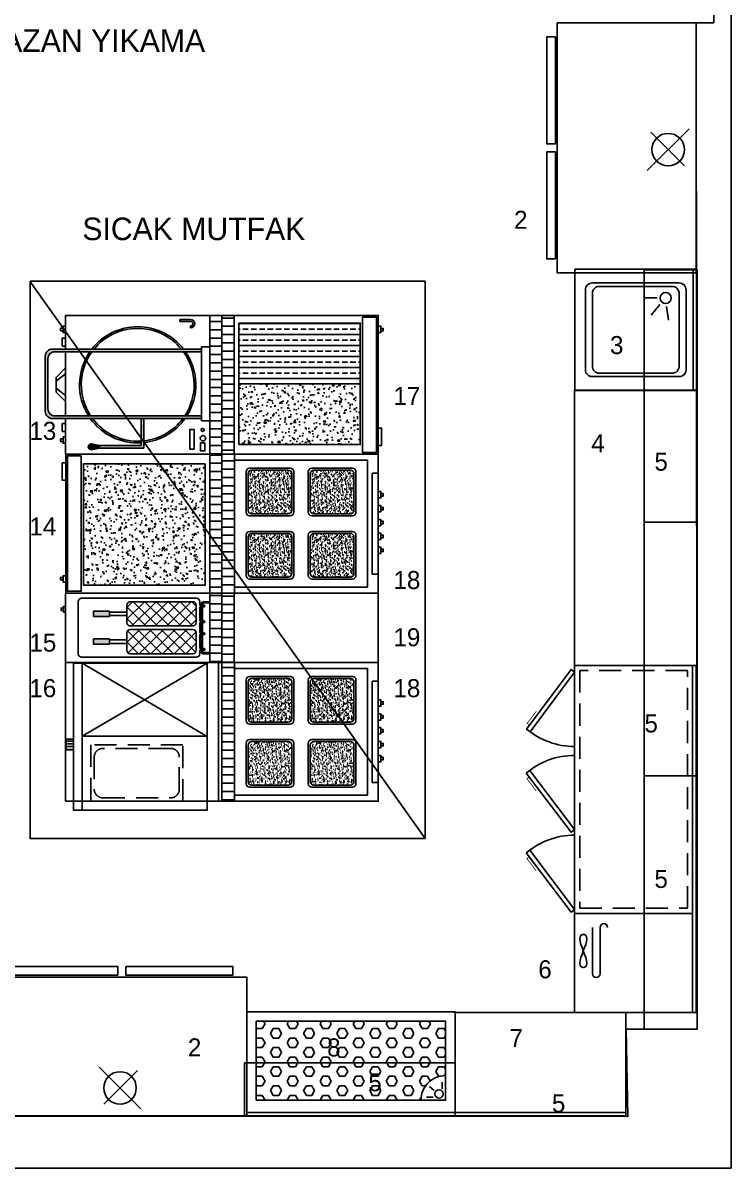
# Model space of a CAD drawing. Header units: millimetres. Extents: x 13502 to 23536, y 11874 to 14203.
# Drawn here: x 15647 to 16055, y 12582 to 13242 of the extents above; entities that cross this region are included whole.
import ezdxf

# ---------------------------------------------------------------- set-up
doc = ezdxf.new("R2010")
doc.units = ezdxf.units.MM
doc.linetypes.add('DASHED', pattern=[19.05, 12.7, -6.35])
for name, color, linetype in [('002 Çizgi', 7, 'Continuous'), ('CIHAZ', 2, 'Continuous'), ('S2000-002 Çizgi', 7, 'Continuous')]:
    doc.layers.add(name, color=color, linetype=linetype)
doc.styles.add('TAKSİM', font='GOTHIC.TTF', dxfattribs={"height": 20})
pattern_1 = [(45, (-3543.4763, -4976.5224), (-3.367596, 3.367596), []), (135, (-3543.4763, -4976.5224), (-3.367596, -3.367596), [])]

# ---------------------------------------------------------------- blocks, each defined once
blk = doc.blocks.new('A$C52B82AD5')
at = {"layer": 'CIHAZ', "color": 5}
for p, q in [((60.95, 82.03), (85.05, 57.92)), ((82.38, 79.35), (62.96, 59.93))]:
    blk.add_line(p, q, dxfattribs=at)
for points in [[(8.04, 4.97), (8.04, 0), (69.66, 0), (69.66, 4.97)], [(135.96, 4.97), (135.96, 0), (74.34, 0), (74.34, 4.97)]]:
    blk.add_lwpolyline(points, close=True, dxfattribs=at)
blk.add_circle((73, 69.98), 9.38, dxfattribs=at)
at = {"layer": 'S2000-002 Çizgi'}
blk.add_lwpolyline([(144, 86.04), (144, 6.04), (0, 6.04), (0, 86.04)], close=True, dxfattribs=at)
blk = doc.blocks.new('A$C7D3869B9')
at = {"layer": 'S2000-002 Çizgi'}
h = blk.add_hatch(dxfattribs=at)
h.set_pattern_fill('HEX', color=254, style=0)
h.set_pattern_definition([(0, (-4717.048, -3330.3344), (0, 5.49926), [3.175, -6.35]), (120, (-4717.048, -3330.3344), (-4.762499, -2.74963), [3.175, -6.35]), (60, (-4713.873, -3330.3344), (-4.762499, 2.74963), [3.175, -6.35])])
h.paths.add_polyline_path([(5.5, 5.5), (114.5, 5.5), (114.5, 51), (19.72, 51, -0.414214), (5.5, 36.78)])
for p, q in [((12.6, 49.14), (16.43, 49.14)), ((7.54, 44.45), (7.54, 40.56)), ((11.98, 45.37), (14.82, 43.15))]:
    blk.add_line(p, q, dxfattribs=at)
for points in [[(120, 60), (0, 60), (0, 58), (120, 58)], [(120, 60), (0, 60), (0, 0), (120, 0)], [(114.5, 51), (5.5, 51), (5.5, 5.5), (114.5, 5.5)]]:
    blk.add_lwpolyline(points, close=True, dxfattribs=at)
blk.add_circle((9.26, 47.34), 2.4, dxfattribs=at)
blk.add_arc((5.5, 51), 14.22, 270, 0, dxfattribs=at)
blk = doc.blocks.new('A$C4C301A53')
at = {"layer": '002 Çizgi', "color": 7}
blk.add_line((2, 238.75), (2, 38.75), dxfattribs=at)
for points in [[(70, 238.75), (0, 238.75), (0, 38.75), (70, 38.75)], [(66.97, 210.31), (66.8, 208.85), (66.35, 207.15), (65.71, 205.29), (64.97, 203.34), (64.24, 201.39), (63.6, 199.53), (63.14, 197.82), (62.97, 196.37), (63.14, 195.22), (63.6, 194.41), (64.24, 193.92), (64.97, 193.75), (65.71, 193.92), (66.35, 194.41), (66.8, 195.22), (66.97, 196.37), (66.8, 197.82), (66.35, 199.53), (65.71, 201.39), (64.97, 203.34), (64.24, 205.29), (63.6, 207.15), (63.14, 208.85), (62.97, 210.31), (63.14, 211.45), (63.6, 212.27), (64.24, 212.76), (64.97, 212.93), (65.71, 212.76), (66.35, 212.27), (66.8, 211.45)], [(97.82, 146.79), (72.05, 180.9), (70, 179.35), (95.77, 145.24)], [(97.82, 100.81), (72.05, 134.92), (70, 133.37), (95.77, 99.26)], [(97.67, 75.44), (72.05, 41.21), (70, 42.75), (95.61, 76.98)]]:
    blk.add_lwpolyline(points, close=True, dxfattribs=at)
for points in [[(59.66, 189.75), (59.66, 216.42, 1), (55.32, 216.42)], [(55.32, 216.42), (55.32, 189.75, -1), (50.97, 189.75)]]:
    blk.add_lwpolyline(points, format="xyb", dxfattribs=at)
blk.add_lwpolyline([(2, 181.75), (70, 181.75)], dxfattribs=at)
at = {"layer": '002 Çizgi', "color": 7, "linetype": 'DASHED'}
blk.add_lwpolyline([(5, 178.75), (5, 41.75), (67, 41.75), (67, 178.75)], close=True, dxfattribs=at)
at = {"layer": '002 Çizgi', "color": 7, "const_width": 0.427}
for points in [[(96.12, 149.03), (97.44, 150.03), (93.18, 155.66), (92.09, 157.11)], [(96.12, 103.05), (97.44, 104.05), (93.18, 109.69), (92.09, 111.13)], [(95.98, 73.19), (97.3, 72.2), (93.07, 66.55), (91.99, 65.1)]]:
    blk.add_lwpolyline(points, dxfattribs=at)
at = {"layer": '002 Çizgi', "color": 7}
for centre, start, end in [((70, 179.35), 270, 310.50921), ((70, 133.37), 270, 310.50921), ((70, 42.75), 49.75503, 90)]:
    blk.add_arc(centre, 42.75, start, end, dxfattribs=at)
blk = doc.blocks.new('A$C59A6314D')
at = {"layer": 'S2000-002 Çizgi'}
for p, q in [((21.66, 52.76), (29.47, 53.87)), ((16.52, 47.29), (16.52, 39.4)), ((20.43, 48.95), (26.53, 43.94))]:
    blk.add_line(p, q, dxfattribs=at)
for points in [[(0, 0), (70, 0), (70, 70), (0, 70)], [(0, 68), (70, 68), (70, 70), (0, 70)]]:
    blk.add_lwpolyline(points, close=True, dxfattribs=at)
for points in [[(12, 6), (58, 6, 0.414214), (62, 10), (62, 60, 0.414214), (58, 64), (12, 64, 0.414214), (8, 60), (8, 10, 0.414214)], [(14, 10), (56, 10, 0.414214), (60, 14), (60, 56, 0.414214), (56, 60), (14, 60, 0.414214), (10, 56), (10, 14, 0.414214)]]:
    blk.add_lwpolyline(points, format="xyb", close=True, dxfattribs=at)
blk.add_circle((16.71, 52.26), 3.19, dxfattribs=at)
blk = doc.blocks.new('A$C7609510E')
at = {"layer": 'S2000-002 Çizgi'}
h = blk.add_hatch(dxfattribs=at)
h.set_pattern_fill('ANSI31', color=256, scale=1.5, angle=45, style=0)
h.set_pattern_definition([(90, (-4825.414, -5259.878), (-4.7625, 9e-16), [])])
h.paths.add_polyline_path([(80, 85.92), (80, 92.92), (0, 92.92), (0, 85.92)])
h = blk.add_hatch(dxfattribs=at)
h.set_pattern_fill('AR-CONC', color=256, scale=0.05, angle=45, style=0)
h.set_pattern_definition([(95, (-4825.414, -5259.878), (7.0047325, 5.877669), [0.9525, -10.4775]), (40, (-4825.414, -5259.878), (-8.000894, 5.50885), [0.762, -8.382]), (145.451, (-4824.83, -5259.388), (-0.996108, 11.386512), [0.8095, -8.9045]), (91.1842, (-4827.21, -5258.082), (11.070512, 8.09767), [1.42875, -15.71625]), (141.6356, (-4826.287, -5257.407), (-0.354307, 17.141322), [1.21425, -13.35675]), (36.184, (-4827.21, -5258.082), (-0.354279, 17.14132), [1.143, -12.573]), (66, (-4825.863, -5257.633), (8.9760276, 1.7447634), [0.9525, -10.4775]), (11, (-4825.863, -5257.633), (-4.326996, 8.69706), [0.762, -8.382]), (116.4514, (-4825.115, -5257.487), (4.649002, 10.441823), [0.8095, -8.9045]), (82.5, (-4825.414, -5259.8778), (-2.8802735, 3.0986707), [0, -8.2804, 0, -8.509, 0, -8.41375]), (52.5, (-4825.414, -5259.878), (-1.1794864, 5.90435), [0, -4.8514, 0, -8.0899, 0, -3.20675]), (12.5, (-4827.4165, -5261.8804), (4.9963932, 4.5913098), [0, -3.175, 0, -9.906, 0, -13.1445]), (2.5, (-4828.3145, -5262.7784), (4.338195, 6.1361196), [0, -4.1275, 0, -6.5786, 0, -9.3345])])
h.paths.add_polyline_path([(40.53, 83.21), (5.53, 83.21), (5.53, 13.21), (40.53, 13.21)])
h = blk.add_hatch(dxfattribs=at)
h.set_pattern_fill('ANSI33', color=256, angle=45, style=0)
h.set_pattern_definition([(90, (-4825.414, -5259.878), (-6.35, 1e-15), []), (90, (-4822.239, -5256.703), (-6.35, 1e-15), [3.175, -1.5875])])
h.paths.add_polyline_path([(40.53, 13.21), (75.53, 13.21), (75.53, 83.21), (40.53, 83.21)])
for points in [[(0, 2.92), (80, 2.92), (80, 92.92), (0, 92.92)], [(0, 92.92), (80, 92.92), (80, 85.92), (0, 85.92)], [(5.53, 83.21), (40.53, 83.21), (40.53, 13.21), (5.53, 13.21)], [(75.53, 83.21), (40.53, 83.21), (40.53, 13.21), (75.53, 13.21)], [(1, 11.92), (79, 11.92), (79, 3.92), (1, 3.92)], [(5, 2.92), (15, 2.92), (15, 0.92), (5, 0.92)], [(70.06, 2.92), (73.7, 2.92), (73.7, 1.46), (70.06, 1.46)], [(71.02, 1.46), (72.48, 1.46), (72.48, 0), (71.02, 0)]]:
    blk.add_lwpolyline(points, close=True, dxfattribs=at)
blk = doc.blocks.new('A$C13C209E0')
at = {"layer": 'S2000-002 Çizgi'}
h = blk.add_hatch(dxfattribs=at)
h.set_pattern_fill('ANSI31', color=256, scale=1.5, angle=45, style=0)
h.set_pattern_definition([(90, (-4373.7255, -4950.8216), (-4.7625, 9e-16), [])])
h.paths.add_polyline_path([(80, 94.71), (80, 101.71), (0, 101.71), (0, 94.71)])
for points in [[(2.44, 77.51), (3.44, 77.51), (3.44, 83.68, -1), (6.19, 83.68), (7.19, 83.68, 1), (2.44, 83.68)], [(59.42, 90), (57.92, 90), (57.92, 5.5, -0.414214), (53.92, 1.5), (24.92, 1.5, -0.414214), (20.92, 5.5), (20.92, 90), (19.42, 90), (19.42, 4, 0.414214), (23.42, 0), (55.42, 0, 0.414214), (59.42, 4)], [(75, 55.21), (75, 31.2), (76.5, 31.2), (76.5, 56.71), (59.42, 56.71), (59.42, 55.21)], [(74.09, 26.42, 1), (77.41, 26.42), (76.5, 31.2), (75, 31.2)]]:
    blk.add_hatch(color=256, dxfattribs=at).paths.add_polyline_path(points)
for p, q in [((59.42, 56.71), (76.5, 56.71)), ((59.42, 55.21), (75, 55.21)), ((75, 55.21), (75, 31.2)), ((76.5, 56.71), (76.5, 31.2)), ((75, 31.2), (74.09, 26.42)), ((75, 31.2), (76.5, 31.2)), ((76.5, 31.2), (77.41, 26.42))]:
    blk.add_line(p, q, dxfattribs=at)
for points in [[(19.42, 11.71), (0, 11.71), (0, 101.71), (80, 101.71), (80, 11.71), (59.42, 11.71)], [(57.92, 11.71), (20.92, 11.71)]]:
    blk.add_lwpolyline(points, dxfattribs=at)
for points in [[(80, 94.71), (0, 94.71), (0, 101.71), (80, 101.71)], [(18.11, 94.71), (60.73, 94.71), (60.73, 90), (18.11, 90)], [(73.4, 91.92), (78.09, 91.92), (78.09, 89.47), (73.4, 89.47)], [(65.71, 85.7), (77.01, 85.7), (77.01, 83.24), (65.71, 83.24)], [(9.94, 11.71), (6.3, 11.71), (6.3, 10.25), (9.94, 10.25)], [(8.85, 10.25), (7.39, 10.25), (7.39, 8.79), (8.85, 8.79)], [(17.69, 9.73), (13.13, 9.73), (13.13, 11.71), (17.69, 11.71)], [(30.3, 11.71), (49.7, 11.71), (44.21, 6.21), (35.8, 6.2)], [(33.77, 11.71), (46.23, 11.71), (42, 6.21), (38.01, 6.2)], [(62.31, 9.73), (66.87, 9.73), (66.87, 11.71), (62.31, 11.71)], [(70.06, 11.71), (73.7, 11.71), (73.7, 10.25), (70.06, 10.25)], [(71.15, 10.25), (72.61, 10.25), (72.61, 8.79), (71.15, 8.79)]]:
    blk.add_lwpolyline(points, close=True, dxfattribs=at)
for points in [[(3.44, 77.51), (3.44, 83.68, -1), (6.19, 83.68), (7.19, 83.68, 1), (2.44, 83.68), (2.44, 77.51)], [(23.42, 0), (55.42, 0, 0.414214), (59.42, 4), (59.42, 90), (19.42, 90), (19.42, 4, 0.414214)], [(24.92, 1.5), (53.92, 1.5, 0.414214), (57.92, 5.5), (57.92, 90), (20.92, 90), (20.92, 5.5, 0.414214)]]:
    blk.add_lwpolyline(points, format="xyb", close=True, dxfattribs=at)
for centre, radius in [((66.02, 90.62), 0.845), ((70.86, 90.77), 1.54)]:
    blk.add_circle(centre, radius, dxfattribs=at)
for centre, radius, start, end in [((40, 53.21), 33.5, 57.66791, 124.71507), ((40, 53.21), 33.5, 127.89857, 232.10143), ((40, 53.21), 32.5, 56.54517, 125.94555), ((40, 53.21), 33.5, 5.99622, 54.57791), ((40, 53.21), 32.5, 6.1814, 53.31419), ((40, 53.21), 32.5, 129.28389, 230.71611), ((40, 53.21), 33.5, 305.42209, 3.42219), ((40, 53.21), 32.5, 306.68581, 3.52761), ((40, 53.21), 32.5, 234.05445, 303.45483), ((75.75, 26.42), 1.66, 158.452, 21.548), ((40, 53.21), 33.5, 235.28493, 302.33209)]:
    blk.add_arc(centre, radius, start, end, dxfattribs=at)
blk = doc.blocks.new('A$C6D0302BB')
at = {"layer": 'S2000-002 Çizgi'}
h = blk.add_hatch(dxfattribs=at)
h.set_pattern_fill('ANSI31', color=256, scale=1.5, angle=45, style=0)
h.set_pattern_definition([(90, (-3928.432, -4945.862), (-4.7625, 9e-16), [])])
h.paths.add_polyline_path([(40, 83), (40, 90), (0, 90), (0, 83)])
for points in [[(0, 0), (40, 0), (40, 90), (0, 90)], [(0, 90), (40, 90), (40, 83), (0, 83)]]:
    blk.add_lwpolyline(points, close=True, dxfattribs=at)
blk = doc.blocks.new('A$C755B416A')
at = {"layer": 'S2000-002 Çizgi'}
h = blk.add_hatch(dxfattribs=at)
h.set_pattern_fill('ANSI31', color=256, scale=1.5, angle=45, style=0)
h.set_pattern_definition([(90, (-3458.603, -4973.7387), (-4.7625, 9e-16), [])])
h.paths.add_polyline_path([(0, 92.62), (0, 85.62), (40, 85.62), (40, 92.62)])
h = blk.add_hatch(color=256, dxfattribs=at)
h.paths.add_polyline_path([(35, 81.8), (35, 82.44), (35, 85.62), (34.36, 85.62), (34.36, 82.44, -0.414214), (33.36, 81.44), (33, 81.44), (33, 80.8), (34, 80.8, 0.414214)])
h.paths.add_polyline_path([(32, 81.44), (24, 81.44), (24, 80.8), (32, 80.8)])
h.paths.add_polyline_path([(23, 81.44), (17, 81.44), (17, 80.8), (23, 80.8)])
h.paths.add_polyline_path([(16, 81.44), (8, 81.44), (8, 80.8), (16, 80.8)])
h.paths.add_polyline_path([(5.64, 82.44), (5.64, 85.62), (5, 85.62), (5, 81.8, 0.414214), (6, 80.8), (6.64, 80.8), (7, 80.8), (7, 81.44), (6.64, 81.44, -0.414214)])
h = blk.add_hatch(dxfattribs=at)
h.set_pattern_fill('ANSI37', color=256, scale=1.5, style=0)
h.set_pattern_definition(pattern_1)
h.paths.add_polyline_path([(19, 75.84, 0.414214), (17, 77.84), (7, 77.84, 0.414214), (5, 75.84), (5, 39.84, 0.414214), (7, 37.84), (17, 37.84, 0.414214), (19, 39.84)])
h = blk.add_hatch(dxfattribs=at)
h.set_pattern_fill('ANSI37', color=256, scale=1.5, style=0)
h.set_pattern_definition(pattern_1)
h.paths.add_polyline_path([(35, 75.84, 0.414214), (33, 77.84), (23, 77.84, 0.414214), (21, 75.84), (21, 39.84, 0.414214), (23, 37.84), (33, 37.84, 0.414214), (35, 39.84)])
for points in [[(10.49, 27.84), (13.51, 27.84), (13.51, 18.68), (10.49, 18.68)], [(26.49, 27.84), (29.51, 27.84), (29.51, 18.68), (26.49, 18.68)]]:
    blk.add_hatch(color=256, dxfattribs=at).paths.add_polyline_path(points)
for p, q in [((5, 81.8), (5, 85.62)), ((5, 85.62), (5.64, 85.62)), ((5.64, 85.62), (5.64, 82.44)), ((6.64, 80.8), (6, 80.8)), ((6.64, 81.44), (7, 81.44)), ((7, 80.8), (6.64, 80.8)), ((7, 79.84), (7, 82.32)), ((8, 79.84), (8, 82.32)), ((8, 81.44), (16, 81.44)), ((16, 80.8), (8, 80.8)), ((16, 79.84), (16, 82.32)), ((17, 79.84), (17, 82.32)), ((17, 81.44), (23, 81.44)), ((23, 80.8), (17, 80.8)), ((23, 79.84), (23, 82.32)), ((24, 79.84), (24, 82.32)), ((24, 81.44), (32, 81.44)), ((32, 80.8), (24, 80.8)), ((32, 79.84), (32, 82.32)), ((33, 79.84), (33, 82.32)), ((33, 81.44), (33.36, 81.44)), ((34, 80.8), (33, 80.8)), ((34.36, 85.62), (34.36, 82.44)), ((35, 85.62), (34.36, 85.62)), ((35, 82.44), (35, 85.62)), ((35, 82.44), (35, 81.8))]:
    blk.add_line(p, q, dxfattribs=at)
for points in [[(0, 2.62), (40, 2.62), (40, 92.62), (0, 92.62)], [(0, 92.62), (40, 92.62), (40, 85.62), (0, 85.62)], [(11, 37.84), (11, 27.84), (13, 27.84), (13, 37.84)], [(29, 37.84), (29, 27.84), (27, 27.84), (27, 37.84)], [(10.49, 27.84), (13.51, 27.84), (13.51, 18.68), (10.49, 18.68)], [(26.49, 27.84), (29.51, 27.84), (29.51, 18.68), (26.49, 18.68)], [(7.71, 2.62), (10.99, 2.62), (10.99, 1.31), (7.71, 1.31)], [(8.7, 1.31), (10.01, 1.31), (10.01, 0), (8.7, 0)]]:
    blk.add_lwpolyline(points, close=True, dxfattribs=at)
for points in [[(29, 9.84), (5, 9.84, -0.414214), (3, 11.84), (3, 77.84, -0.414214), (5, 79.84), (7, 79.84)], [(33, 79.84), (35, 79.84, -0.414214), (37, 77.84), (37, 11.84, -0.414214), (35, 9.84), (29, 9.84)]]:
    blk.add_lwpolyline(points, format="xyb", dxfattribs=at)
for points in [[(8, 79.84), (16, 79.84)], [(17, 79.84), (23, 79.84)], [(24, 79.84), (32, 79.84)]]:
    blk.add_lwpolyline(points, dxfattribs=at)
for points in [[(7, 77.84), (17, 77.84, -0.414214), (19, 75.84), (19, 39.84, -0.414214), (17, 37.84), (7, 37.84, -0.414214), (5, 39.84), (5, 75.84, -0.414214)], [(33, 77.84), (23, 77.84, 0.414214), (21, 75.84), (21, 39.84, 0.414214), (23, 37.84), (33, 37.84, 0.414214), (35, 39.84), (35, 75.84, 0.414214)]]:
    blk.add_lwpolyline(points, format="xyb", close=True, dxfattribs=at)
for centre, radius, start, end in [((6, 81.8), 1, 180, 270), ((6.64, 82.44), 1, 180, 270), ((7.5, 82.32), 0.5, 0, 180), ((16.5, 82.32), 0.5, 0, 180), ((23.5, 82.32), 0.5, 0, 180), ((32.5, 82.32), 0.5, 0, 180), ((33.36, 82.44), 1, 270, 0), ((34, 81.8), 1, 270, 0)]:
    blk.add_arc(centre, radius, start, end, dxfattribs=at)
blk = doc.blocks.new('A$C00BB00F4')
at = {"layer": 'S2000-002 Çizgi'}
h = blk.add_hatch(dxfattribs=at)
h.set_pattern_fill('ANSI31', color=256, scale=1.5, angle=45, style=0)
h.set_pattern_definition([(90, (-4807.7595, -5227.5064), (-4.7625, 9e-16), [])])
h.paths.add_polyline_path([(0, 92.92), (0, 85.63), (80, 85.63), (80, 92.92)])
h = blk.add_hatch(dxfattribs=at)
h.set_pattern_fill('AR-CONC', color=256, scale=0.02, angle=45, style=0)
h.set_pattern_definition([(95, (-5282.1166, -5393.3305), (2.801893, 2.3510676), [0.381, -4.191]), (40, (-5282.1166, -5393.3305), (-3.2003578, 2.2035401), [0.3048, -3.3528]), (145.451, (-5281.883, -5393.1346), (-0.3984432, 4.5546047), [0.3238, -3.5618]), (91.1842, (-5282.835, -5392.612), (4.4282049, 3.2390683), [0.5715, -6.2865]), (141.6356, (-5282.466, -5392.342), (-0.141723, 6.8565286), [0.4857, -5.3427]), (36.184, (-5282.835, -5392.612), (-0.1417114, 6.8565277), [0.4572, -5.0292]), (66, (-5282.2962, -5392.4325), (3.590411, 0.6979054), [0.381, -4.191]), (11, (-5282.2962, -5392.4325), (-1.7307985, 3.4788239), [0.3048, -3.3528]), (116.4514, (-5281.997, -5392.3743), (1.8596008, 4.1767291), [0.3238, -3.5618]), (82.5, (-5282.1166, -5393.3305), (-1.15210938, 1.23946827), [0, -3.31216, 0, -3.4036, 0, -3.3655]), (52.5, (-5282.1166, -5393.3305), (-0.47179455, 2.36174), [0, -1.94056, 0, -3.23596, 0, -1.2827]), (12.5, (-5282.9176, -5394.1315), (1.99855726, 1.8365239), [0, -1.27, 0, -3.9624, 0, -5.2578]), (2.5, (-5283.2768, -5394.4907), (1.7352781, 2.45444786), [0, -1.651, 0, -2.63144, 0, -3.7338])])
h.paths.add_polyline_path([(9.21, 54.67, 0.414214), (11.21, 52.67), (32.36, 52.67, 0.414214), (34.36, 54.67), (34.36, 75.81, 0.414214), (32.36, 77.81), (11.21, 77.81, 0.414214), (9.21, 75.81)])
h = blk.add_hatch(dxfattribs=at)
h.set_pattern_fill('AR-CONC', color=256, scale=0.02, angle=45, style=0)
h.set_pattern_definition([(95, (-5245.688, -5393.3305), (2.801893, 2.3510676), [0.381, -4.191]), (40, (-5245.688, -5393.3305), (-3.2003578, 2.2035401), [0.3048, -3.3528]), (145.451, (-5245.4545, -5393.1346), (-0.3984432, 4.5546047), [0.3238, -3.5618]), (91.1842, (-5246.4064, -5392.612), (4.4282049, 3.2390683), [0.5715, -6.2865]), (141.6356, (-5246.0374, -5392.342), (-0.141723, 6.8565286), [0.4857, -5.3427]), (36.184, (-5246.4064, -5392.612), (-0.1417114, 6.8565277), [0.4572, -5.0292]), (66, (-5245.8676, -5392.4325), (3.590411, 0.6979054), [0.381, -4.191]), (11, (-5245.8676, -5392.4325), (-1.7307985, 3.4788239), [0.3048, -3.3528]), (116.4514, (-5245.5684, -5392.3743), (1.8596008, 4.1767291), [0.3238, -3.5618]), (82.5, (-5245.688, -5393.3305), (-1.15210938, 1.23946827), [0, -3.31216, 0, -3.4036, 0, -3.3655]), (52.5, (-5245.688, -5393.3305), (-0.47179455, 2.36174), [0, -1.94056, 0, -3.23596, 0, -1.2827]), (12.5, (-5246.489, -5394.1315), (1.99855726, 1.8365239), [0, -1.27, 0, -3.9624, 0, -5.2578]), (2.5, (-5246.8483, -5394.4907), (1.7352781, 2.45444786), [0, -1.651, 0, -2.63144, 0, -3.7338])])
h.paths.add_polyline_path([(45.64, 54.67, 0.414214), (47.64, 52.67), (68.79, 52.67, 0.414214), (70.79, 54.67), (70.79, 75.81, 0.414214), (68.79, 77.81), (47.64, 77.81, 0.414214), (45.64, 75.81)])
h = blk.add_hatch(dxfattribs=at)
h.set_pattern_fill('AR-CONC', color=256, scale=0.02, angle=45, style=0)
h.set_pattern_definition([(95, (-5282.1166, -5429.1367), (2.801893, 2.3510676), [0.381, -4.191]), (40, (-5282.1166, -5429.1367), (-3.2003578, 2.2035401), [0.3048, -3.3528]), (145.451, (-5281.883, -5428.9408), (-0.3984432, 4.5546047), [0.3238, -3.5618]), (91.1842, (-5282.835, -5428.4183), (4.4282049, 3.2390683), [0.5715, -6.2865]), (141.6356, (-5282.466, -5428.1484), (-0.141723, 6.8565286), [0.4857, -5.3427]), (36.184, (-5282.835, -5428.4183), (-0.1417114, 6.8565277), [0.4572, -5.0292]), (66, (-5282.2962, -5428.2387), (3.590411, 0.6979054), [0.381, -4.191]), (11, (-5282.2962, -5428.2387), (-1.7307985, 3.4788239), [0.3048, -3.3528]), (116.4514, (-5281.997, -5428.1806), (1.8596008, 4.1767291), [0.3238, -3.5618]), (82.5, (-5282.1166, -5429.1367), (-1.15210938, 1.23946827), [0, -3.31216, 0, -3.4036, 0, -3.3655]), (52.5, (-5282.1166, -5429.1367), (-0.47179455, 2.36174), [0, -1.94056, 0, -3.23596, 0, -1.2827]), (12.5, (-5282.9176, -5429.9378), (1.99855726, 1.8365239), [0, -1.27, 0, -3.9624, 0, -5.2578]), (2.5, (-5283.2768, -5430.297), (1.7352781, 2.45444786), [0, -1.651, 0, -2.63144, 0, -3.7338])])
h.paths.add_polyline_path([(9.21, 18.86, 0.414214), (11.21, 16.86), (32.36, 16.86, 0.414214), (34.36, 18.86), (34.36, 40, 0.414214), (32.36, 42), (11.21, 42, 0.414214), (9.21, 40)])
h = blk.add_hatch(dxfattribs=at)
h.set_pattern_fill('AR-CONC', color=256, scale=0.02, angle=45, style=0)
h.set_pattern_definition([(95, (-5245.688, -5429.1367), (2.801893, 2.3510676), [0.381, -4.191]), (40, (-5245.688, -5429.1367), (-3.2003578, 2.2035401), [0.3048, -3.3528]), (145.451, (-5245.4545, -5428.9408), (-0.3984432, 4.5546047), [0.3238, -3.5618]), (91.1842, (-5246.4064, -5428.4183), (4.4282049, 3.2390683), [0.5715, -6.2865]), (141.6356, (-5246.0374, -5428.1484), (-0.141723, 6.8565286), [0.4857, -5.3427]), (36.184, (-5246.4064, -5428.4183), (-0.1417114, 6.8565277), [0.4572, -5.0292]), (66, (-5245.8676, -5428.2387), (3.590411, 0.6979054), [0.381, -4.191]), (11, (-5245.8676, -5428.2387), (-1.7307985, 3.4788239), [0.3048, -3.3528]), (116.4514, (-5245.5684, -5428.1806), (1.8596008, 4.1767291), [0.3238, -3.5618]), (82.5, (-5245.688, -5429.1367), (-1.15210938, 1.23946827), [0, -3.31216, 0, -3.4036, 0, -3.3655]), (52.5, (-5245.688, -5429.1367), (-0.47179455, 2.36174), [0, -1.94056, 0, -3.23596, 0, -1.2827]), (12.5, (-5246.489, -5429.9378), (1.99855726, 1.8365239), [0, -1.27, 0, -3.9624, 0, -5.2578]), (2.5, (-5246.8483, -5430.297), (1.7352781, 2.45444786), [0, -1.651, 0, -2.63144, 0, -3.7338])])
h.paths.add_polyline_path([(45.64, 18.86, 0.414214), (47.64, 16.86), (68.79, 16.86, 0.414214), (70.79, 18.86), (70.79, 40, 0.414214), (68.79, 42), (47.64, 42, 0.414214), (45.64, 40)])
for points in [[(0, 92.92), (80, 92.92), (80, 2.92), (0, 2.92)], [(0, 85.63), (80, 85.63), (80, 2.92), (0, 2.92)], [(3.43, 9.04), (76.57, 9.04), (76.57, 85.63), (3.43, 85.63)], [(10.85, 6.34), (69.15, 6.34), (69.15, 2.92), (10.85, 2.92)], [(26.43, 2.92), (22.79, 2.92), (22.79, 1.46), (26.43, 1.46)], [(25.34, 1.46), (23.88, 1.46), (23.88, 0), (25.34, 0)], [(34.43, 2.92), (30.79, 2.92), (30.79, 1.46), (34.43, 1.46)], [(33.34, 1.46), (31.88, 1.46), (31.88, 0), (33.34, 0)], [(42.43, 2.92), (38.79, 2.92), (38.79, 1.46), (42.43, 1.46)], [(41.34, 1.46), (39.88, 1.46), (39.88, 0), (41.34, 0)], [(50.43, 2.92), (46.79, 2.92), (46.79, 1.46), (50.43, 1.46)], [(49.34, 1.46), (47.88, 1.46), (47.88, 0), (49.34, 0)], [(58.43, 2.92), (54.79, 2.92), (54.79, 1.46), (58.43, 1.46)], [(57.34, 1.46), (55.88, 1.46), (55.88, 0), (57.34, 0)]]:
    blk.add_lwpolyline(points, close=True, dxfattribs=at)
for points in [[(10.07, 78.95), (33.5, 78.95, -0.414214), (35.5, 76.95), (35.5, 53.52, -0.414214), (33.5, 51.52), (10.07, 51.52, -0.414214), (8.07, 53.52), (8.07, 76.95, -0.414214)], [(11.21, 77.81), (32.36, 77.81, -0.414214), (34.36, 75.81), (34.36, 54.67, -0.414214), (32.36, 52.67), (11.21, 52.67, -0.414214), (9.21, 54.67), (9.21, 75.81, -0.414214)], [(46.5, 78.95), (69.93, 78.95, -0.414214), (71.93, 76.95), (71.93, 53.52, -0.414214), (69.93, 51.52), (46.5, 51.52, -0.414214), (44.5, 53.52), (44.5, 76.95, -0.414214)], [(47.64, 77.81), (68.79, 77.81, -0.414214), (70.79, 75.81), (70.79, 54.67, -0.414214), (68.79, 52.67), (47.64, 52.67, -0.414214), (45.64, 54.67), (45.64, 75.81, -0.414214)], [(10.07, 43.15), (33.5, 43.15, -0.414214), (35.5, 41.15), (35.5, 17.72, -0.414214), (33.5, 15.72), (10.07, 15.72, -0.414214), (8.07, 17.72), (8.07, 41.15, -0.414214)], [(11.21, 42), (32.36, 42, -0.414214), (34.36, 40), (34.36, 18.86, -0.414214), (32.36, 16.86), (11.21, 16.86, -0.414214), (9.21, 18.86), (9.21, 40, -0.414214)], [(46.5, 43.15), (69.93, 43.15, -0.414214), (71.93, 41.15), (71.93, 17.72, -0.414214), (69.93, 15.72), (46.5, 15.72, -0.414214), (44.5, 17.72), (44.5, 41.15, -0.414214)], [(47.64, 42), (68.79, 42, -0.414214), (70.79, 40), (70.79, 18.86, -0.414214), (68.79, 16.86), (47.64, 16.86, -0.414214), (45.64, 18.86), (45.64, 40, -0.414214)]]:
    blk.add_lwpolyline(points, format="xyb", close=True, dxfattribs=at)
blk = doc.blocks.new('A$C49855139')
at = {"layer": 'S2000-002 Çizgi'}
h = blk.add_hatch(dxfattribs=at)
h.set_pattern_fill('ANSI31', color=256, scale=1.5, angle=45, style=0)
h.set_pattern_definition([(90, (-4825.414, -5259.878), (-4.7625, 9e-16), [])])
h.paths.add_polyline_path([(80, 85.92), (80, 92.92), (0, 92.92), (0, 85.92)])
h = blk.add_hatch(dxfattribs=at)
h.set_pattern_fill('AR-CONC', color=256, scale=0.05, angle=45, style=0)
h.set_pattern_definition([(95, (-2766.7265, -4971.208), (7.004733, 5.877669), [0.9525, -10.4775]), (40, (-2766.726, -4971.208), (-8.000894, 5.50885), [0.762, -8.382]), (145.451, (-2766.143, -4970.718), (-0.996108, 11.386512), [0.8095, -8.9045]), (91.1842, (-2768.523, -4969.412), (11.070512, 8.09767), [1.42875, -15.71625]), (141.6356, (-2767.6, -4968.737), (-0.354307, 17.141322), [1.21425, -13.35675]), (36.184, (-2768.523, -4969.412), (-0.35428, 17.14132), [1.143, -12.573]), (66, (-2767.1755, -4968.963), (8.976028, 1.744763), [0.9525, -10.4775]), (11, (-2767.1755, -4968.963), (-4.326996, 8.69706), [0.762, -8.382]), (116.4514, (-2766.4275, -4968.817), (4.649002, 10.441823), [0.8095, -8.9045]), (82.5, (-2766.7265, -4971.2078), (-2.8802735, 3.0986707), [0, -8.2804, 0, -8.509, 0, -8.41375]), (52.5, (-2766.7265, -4971.208), (-1.1794864, 5.90435), [0, -4.8514, 0, -8.0899, 0, -3.20675]), (12.5, (-2768.729, -4973.2104), (4.9963932, 4.5913098), [0, -3.175, 0, -9.906, 0, -13.1445]), (2.5, (-2769.627, -4974.1084), (4.338195, 6.1361196), [0, -4.1275, 0, -6.5786, 0, -9.3345])])
h.paths.add_polyline_path([(75.53, 13.21), (75.53, 83.21), (5.53, 83.21), (5.53, 13.21)])
for points in [[(0, 2.92), (80, 2.92), (80, 92.92), (0, 92.92)], [(0, 92.92), (80, 92.92), (80, 85.92), (0, 85.92)], [(5.53, 83.21), (75.53, 83.21), (75.53, 13.21), (5.53, 13.21)], [(1, 11.92), (79, 11.92), (79, 3.92), (1, 3.92)], [(5, 2.92), (15, 2.92), (15, 0.92), (5, 0.92)], [(70.06, 2.92), (73.7, 2.92), (73.7, 1.46), (70.06, 1.46)], [(71.02, 1.46), (72.48, 1.46), (72.48, 0), (71.02, 0)]]:
    blk.add_lwpolyline(points, close=True, dxfattribs=at)
blk = doc.blocks.new('A$C6B106424')
at = {"layer": 'S2000-002 Çizgi'}
h = blk.add_hatch(dxfattribs=at)
h.set_pattern_fill('LINE', color=256, scale=0.5, angle=90, style=0)
h.set_pattern_definition([(90, (-1215.703, -3768.8105), (-1.5875, 1e-16), [])])
h.paths.add_polyline_path([(50.06, 4.26), (43.91, 4.26), (43.91, 0), (50.06, 0)])
for p, q in [((0, 9.26), (42.35, 81.36)), ((0, 81.36), (42.2, 9.26)), ((42.2, 81.36), (42.2, 9.26)), ((0, 9.26), (84.7, 9.26))]:
    blk.add_line(p, q, dxfattribs=at)
for points in [[(0, 4.26), (84.7, 4.26), (84.7, 81.36), (0, 81.36)], [(50.06, 0), (43.91, 0), (43.91, 4.26), (50.06, 4.26)]]:
    blk.add_lwpolyline(points, close=True, dxfattribs=at)
at = {"layer": 'S2000-002 Çizgi', "linetype": 'DASHED'}
blk.add_lwpolyline([(47.2, 67.26), (47.2, 14.26), (79.7, 14.26), (79.7, 67.26)], close=True, dxfattribs=at)
blk.add_lwpolyline([(49.2, 60.26), (49.2, 21.26, 0.414214), (54.2, 16.26), (72.7, 16.26, 0.414214), (77.7, 21.26), (77.7, 60.26, 0.414214), (72.7, 65.26), (54.2, 65.26, 0.414214)], format="xyb", close=True, dxfattribs=at)

msp = doc.modelspace()

# ---------------------------------------------------------------- linework, layer by layer
msp.add_line((15878.89, 12772.07), (15651.25, 13093.27))
for points in [[(16045.17, 13362.14), (16045.17, 13242.18), (16034.98, 13242.18), (16035.67, 12662.31), (15994.64, 12662.31), (15995.61, 12611.82), (14849.29, 12612.28), (14849.29, 12661.84), (14799.5, 12662.31), (14799.97, 12612.28), (14312.96, 12611.82), (14313.42, 12662.31), (14283.55, 12662.31), (14283.55, 12682.22), (14142.52, 12682.22), (14142.52, 12792.22), (14097.59, 12792.22), (14097.59, 12582.18), (16055.12, 12582.18), (16055.12, 13362.14)], [(16005.05, 13099.76), (16035.67, 13099.76), (16035.67, 12954.33), (16005.05, 12954.33)], [(15651.37, 13093.27), (15878.89, 13093.27), (15878.89, 12772.07), (15651.37, 12772.07)], [(15964.98, 12871.89), (16035.32, 12871.89), (16035.32, 13030.4), (15964.98, 13030.4)], [(16035.67, 12954.33), (16005.1, 12954.33), (16005.1, 12808.32), (16035.67, 12808.32)], [(15671.86, 12873.59), (15761.86, 12873.59), (15761.86, 12793.59), (15671.86, 12793.59)], [(15759.86, 12793.59), (15761.86, 12793.59), (15761.86, 12873.59), (15759.86, 12873.59)], [(16005.1, 12808.32), (16035.67, 12808.32), (16035.67, 12662.31), (16005.1, 12662.31)], [(15896.18, 12612.28), (15994.45, 12612.28), (15994.45, 12671.8), (15896.18, 12671.8)], [(15774.91, 12642.85), (15896.18, 12642.85), (15896.18, 12612.28), (15774.91, 12612.28)], [(15896.18, 12614.28), (15994.45, 12614.28), (15994.45, 12612.28), (15896.18, 12612.28)]]:
    msp.add_lwpolyline(points, close=True)

# ---------------------------------------------------------------- block references
at = {"rotation": 180}
msp.add_blockref('A$C4C301A53', (16034.98, 12910.64), dxfattribs=at)
at = {"layer": 'S2000-002 Çizgi'}
for name, p, rotation in [('A$C52B82AD5', (15948.93, 13242.09), 270), ('A$C59A6314D', (15965.21, 13100.28), 270), ('A$C13C209E0', (15660.15, 13073.59), 270), ('A$C7609510E', (15854.78, 12993.59), 90), ('A$C49855139', (15668.95, 12993.59), 270), ('A$C00BB00F4', (15854.78, 12913.59), 90), ('A$C755B416A', (15669.24, 12913.59), 270), ('A$C6D0302BB', (15851.86, 12873.59), 90), ('A$C6B106424', (15672.07, 12873.24), 270), ('A$C00BB00F4', (15854.78, 12793.59), 90), ('A$C52B82AD5', (15776.18, 12698.33), 180), ('A$C7D3869B9', (15896.18, 12672.28), 180)]:
    msp.add_blockref(name, p, dxfattribs=dict(at, rotation=rotation))

# ---------------------------------------------------------------- texts
at = {"style": 'TAKSİM'}
for s, height, p in [('KAZAN YIKAMA', 13, (15623.71, 13225.46)), ('2', 10.4, (15930.13, 13123.47)), ('SICAK MUTFAK', 13, (15681.47, 13116.95)), ('3', 10.4, (15985.39, 13051.26)), ('17', 10.4, (15860.67, 13021.92)), ('13', 10.4, (15650.98, 13001.84)), ('4', 10.4, (15974.53, 12994.63)), ('5', 10.4, (16010.97, 12984.08)), ('14', 10.4, (15650.98, 12946.75)), ('18', 10.4, (15860.67, 12915.86)), ('15', 10.4, (15650.98, 12879.82)), ('19', 10.4, (15860.67, 12882.91)), ('16', 10.4, (15650.98, 12853.56)), ('18', 10.4, (15860.67, 12853.56)), ('5', 10.4, (16005.24, 12833.24)), ('5', 10.4, (16010.97, 12743.63)), ('6', 10.4, (15944.07, 12691.55)), ('7', 10.4, (15927.53, 12651.98)), ('2', 10.4, (15742.29, 12646.53)), ('8', 10.4, (15822.46, 12646.53)), ('5', 10.4, (15846.21, 12626.45)), ('5', 10.4, (15951.92, 12614.29))]:
    msp.add_text(s, height=height, dxfattribs=at).set_placement(p)

doc.saveas('drawing.dxf')
